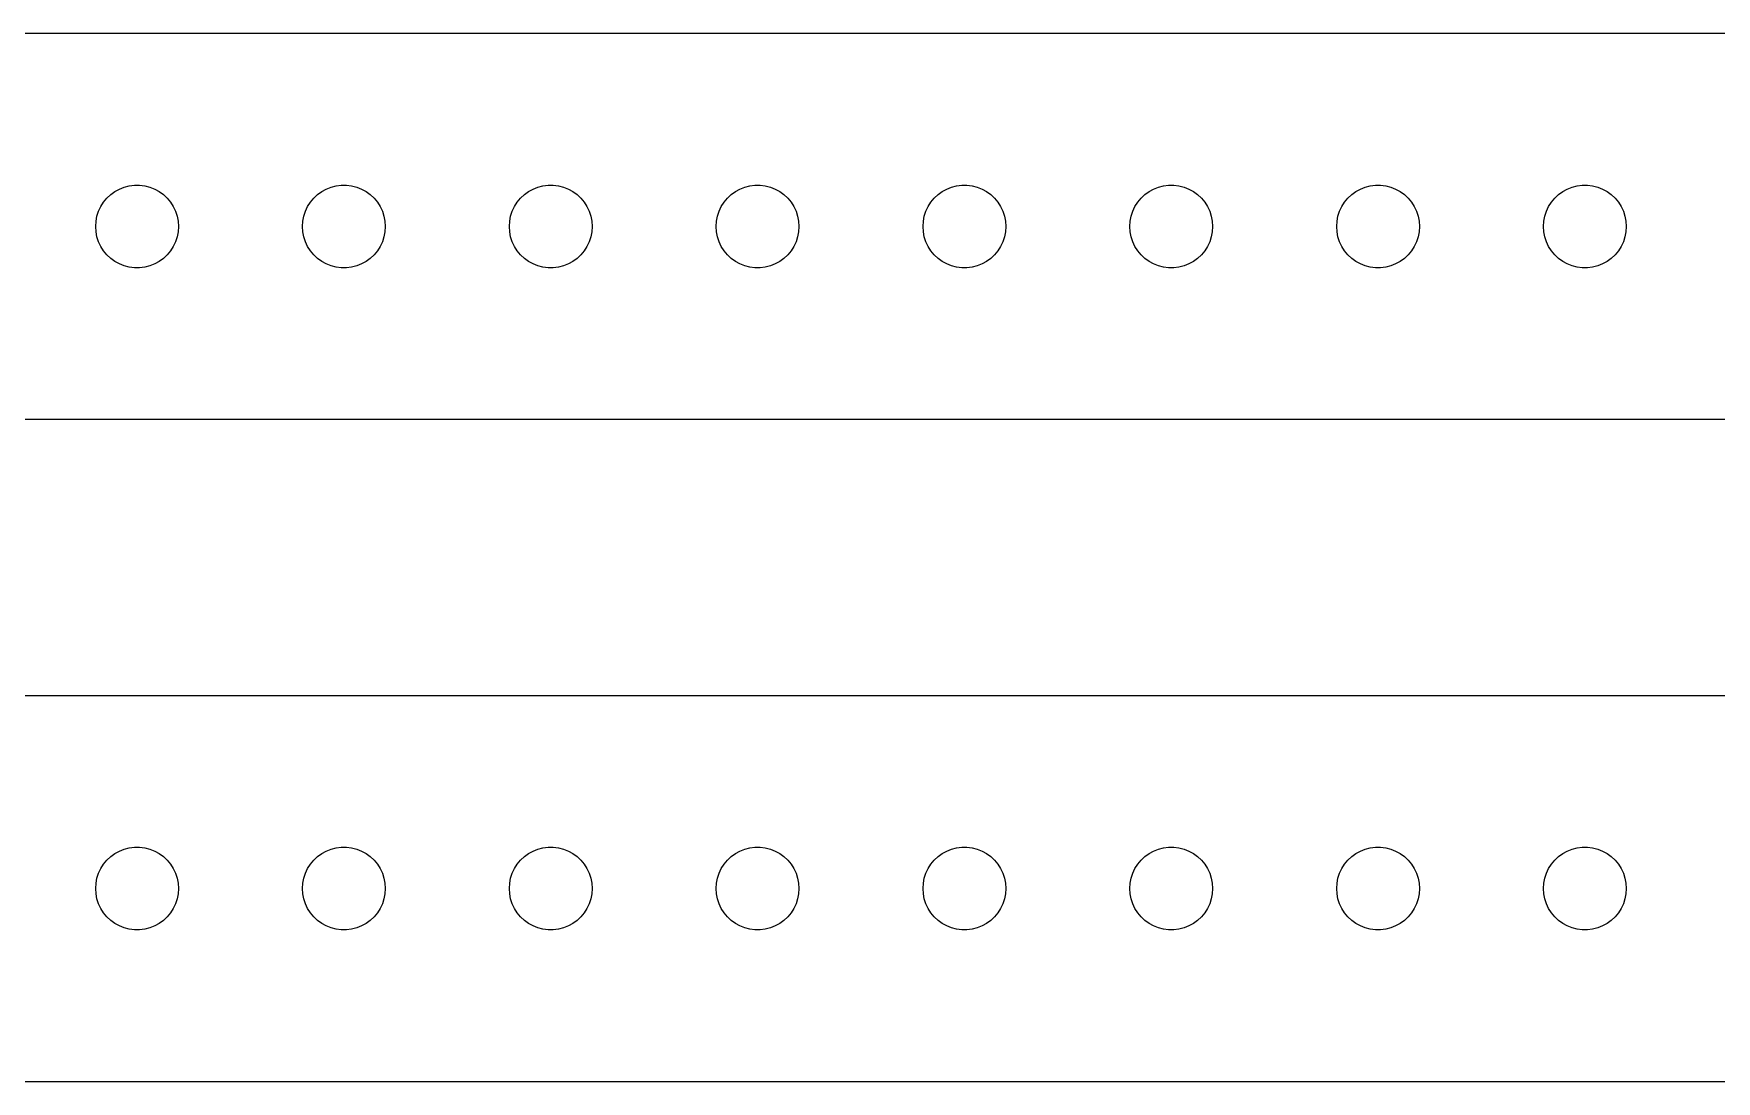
# Model space of a CAD drawing. Header units: metres. Extents: x -240 to 240, y 41 to 79.
# Drawn here: x 116.2 to 177.3, y 41 to 79 of the extents above; entities that cross this region are included whole.
import ezdxf

# ---------------------------------------------------------------- set-up
doc = ezdxf.new("R2010")
doc.units = ezdxf.units.M

msp = doc.modelspace()

# ---------------------------------------------------------------- linework, layer by layer
for p, q in [((234.814, 78.9901), (-234.814, 78.9901)), ((119.044, 73.1558), (119.196, 73.2665)), ((119.196, 73.2665), (119.361, 73.3572)), ((119.361, 73.3572), (119.536, 73.4266)), ((119.536, 73.4266), (119.719, 73.4734)), ((119.719, 73.4734), (119.906, 73.497)), ((119.906, 73.497), (120.094, 73.497)), ((120.094, 73.497), (120.281, 73.4734)), ((120.281, 73.4734), (120.464, 73.4266)), ((120.464, 73.4266), (120.639, 73.3572)), ((120.639, 73.3572), (120.804, 73.2665)), ((120.804, 73.2665), (120.956, 73.1558)), ((126.544, 73.1558), (126.696, 73.2665)), ((126.696, 73.2665), (126.861, 73.3572)), ((126.861, 73.3572), (127.036, 73.4266)), ((127.036, 73.4266), (127.219, 73.4734)), ((127.219, 73.4734), (127.406, 73.497)), ((127.406, 73.497), (127.594, 73.497)), ((127.594, 73.497), (127.781, 73.4734)), ((127.781, 73.4734), (127.964, 73.4266)), ((127.964, 73.4266), (128.139, 73.3572)), ((128.139, 73.3572), (128.304, 73.2665)), ((128.304, 73.2665), (128.456, 73.1558)), ((134.044, 73.1558), (134.196, 73.2665)), ((134.196, 73.2665), (134.361, 73.3572)), ((134.361, 73.3572), (134.536, 73.4266)), ((134.536, 73.4266), (134.719, 73.4734)), ((134.719, 73.4734), (134.906, 73.497)), ((134.906, 73.497), (135.094, 73.497)), ((135.094, 73.497), (135.281, 73.4734)), ((135.281, 73.4734), (135.464, 73.4266)), ((135.464, 73.4266), (135.639, 73.3572)), ((135.639, 73.3572), (135.804, 73.2665)), ((135.804, 73.2665), (135.956, 73.1558)), ((141.544, 73.1558), (141.696, 73.2665)), ((141.696, 73.2665), (141.861, 73.3572)), ((141.861, 73.3572), (142.036, 73.4266)), ((142.036, 73.4266), (142.219, 73.4734)), ((142.219, 73.4734), (142.406, 73.497)), ((142.406, 73.497), (142.594, 73.497)), ((142.594, 73.497), (142.781, 73.4734)), ((142.781, 73.4734), (142.964, 73.4266)), ((142.964, 73.4266), (143.139, 73.3572)), ((143.139, 73.3572), (143.304, 73.2665)), ((143.304, 73.2665), (143.456, 73.1558)), ((149.044, 73.1558), (149.196, 73.2665)), ((149.196, 73.2665), (149.361, 73.3572)), ((149.361, 73.3572), (149.536, 73.4266)), ((149.536, 73.4266), (149.719, 73.4734)), ((149.719, 73.4734), (149.906, 73.497)), ((149.906, 73.497), (150.094, 73.497)), ((150.094, 73.497), (150.281, 73.4734)), ((150.281, 73.4734), (150.464, 73.4266)), ((150.464, 73.4266), (150.639, 73.3572)), ((150.639, 73.3572), (150.804, 73.2665)), ((150.804, 73.2665), (150.956, 73.1558)), ((156.544, 73.1558), (156.696, 73.2665)), ((156.696, 73.2665), (156.861, 73.3572)), ((156.861, 73.3572), (157.036, 73.4266)), ((157.036, 73.4266), (157.219, 73.4734)), ((157.219, 73.4734), (157.406, 73.497)), ((157.406, 73.497), (157.594, 73.497)), ((157.594, 73.497), (157.781, 73.4734)), ((157.781, 73.4734), (157.964, 73.4266)), ((157.964, 73.4266), (158.139, 73.3572)), ((158.139, 73.3572), (158.304, 73.2665)), ((158.304, 73.2665), (158.456, 73.1558)), ((164.044, 73.1558), (164.196, 73.2665)), ((164.196, 73.2665), (164.361, 73.3572)), ((164.361, 73.3572), (164.536, 73.4266)), ((164.536, 73.4266), (164.719, 73.4734)), ((164.719, 73.4734), (164.906, 73.497)), ((164.906, 73.497), (165.094, 73.497)), ((165.094, 73.497), (165.281, 73.4734)), ((165.281, 73.4734), (165.464, 73.4266)), ((165.464, 73.4266), (165.639, 73.3572)), ((165.639, 73.3572), (165.804, 73.2665)), ((165.804, 73.2665), (165.956, 73.1558)), ((171.544, 73.1558), (171.696, 73.2665)), ((171.696, 73.2665), (171.861, 73.3572)), ((171.861, 73.3572), (172.036, 73.4266)), ((172.036, 73.4266), (172.219, 73.4734)), ((172.219, 73.4734), (172.406, 73.497)), ((172.406, 73.497), (172.594, 73.497)), ((172.594, 73.497), (172.781, 73.4734)), ((172.781, 73.4734), (172.964, 73.4266)), ((172.964, 73.4266), (173.139, 73.3572)), ((173.139, 73.3572), (173.304, 73.2665)), ((173.304, 73.2665), (173.456, 73.1558)), ((118.605, 72.5522), (118.686, 72.7226)), ((118.686, 72.7226), (118.786, 72.8817)), ((118.786, 72.8817), (118.907, 73.0268)), ((118.907, 73.0268), (119.044, 73.1558)), ((120.956, 73.1558), (121.093, 73.0268)), ((121.093, 73.0268), (121.214, 72.8817)), ((121.214, 72.8817), (121.314, 72.7226)), ((121.314, 72.7226), (121.395, 72.5522)), ((126.105, 72.5522), (126.186, 72.7226)), ((126.186, 72.7226), (126.286, 72.8817)), ((126.286, 72.8817), (126.407, 73.0268)), ((126.407, 73.0268), (126.544, 73.1558)), ((128.456, 73.1558), (128.593, 73.0268)), ((128.593, 73.0268), (128.714, 72.8817)), ((128.714, 72.8817), (128.814, 72.7226)), ((128.814, 72.7226), (128.895, 72.5522)), ((133.605, 72.5522), (133.686, 72.7226)), ((133.686, 72.7226), (133.786, 72.8817)), ((133.786, 72.8817), (133.907, 73.0268)), ((133.907, 73.0268), (134.044, 73.1558)), ((135.956, 73.1558), (136.093, 73.0268)), ((136.093, 73.0268), (136.214, 72.8817)), ((136.214, 72.8817), (136.314, 72.7226)), ((136.314, 72.7226), (136.395, 72.5522)), ((141.105, 72.5522), (141.186, 72.7226)), ((141.186, 72.7226), (141.286, 72.8817)), ((141.286, 72.8817), (141.407, 73.0268)), ((141.407, 73.0268), (141.544, 73.1558)), ((143.456, 73.1558), (143.593, 73.0268)), ((143.593, 73.0268), (143.714, 72.8817)), ((143.714, 72.8817), (143.814, 72.7226)), ((143.814, 72.7226), (143.895, 72.5522)), ((148.605, 72.5522), (148.686, 72.7226)), ((148.686, 72.7226), (148.786, 72.8817)), ((148.786, 72.8817), (148.907, 73.0268)), ((148.907, 73.0268), (149.044, 73.1558)), ((150.956, 73.1558), (151.093, 73.0268)), ((151.093, 73.0268), (151.214, 72.8817)), ((151.214, 72.8817), (151.314, 72.7226)), ((151.314, 72.7226), (151.395, 72.5522)), ((156.105, 72.5522), (156.186, 72.7226)), ((156.186, 72.7226), (156.286, 72.8817)), ((156.286, 72.8817), (156.407, 73.0268)), ((156.407, 73.0268), (156.544, 73.1558)), ((158.456, 73.1558), (158.593, 73.0268)), ((158.593, 73.0268), (158.714, 72.8817)), ((158.714, 72.8817), (158.814, 72.7226)), ((158.814, 72.7226), (158.895, 72.5522)), ((163.605, 72.5522), (163.686, 72.7226)), ((163.686, 72.7226), (163.786, 72.8817)), ((163.786, 72.8817), (163.907, 73.0268)), ((163.907, 73.0268), (164.044, 73.1558)), ((165.956, 73.1558), (166.093, 73.0268)), ((166.093, 73.0268), (166.214, 72.8817)), ((166.214, 72.8817), (166.314, 72.7226)), ((166.314, 72.7226), (166.395, 72.5522)), ((171.105, 72.5522), (171.186, 72.7226)), ((171.186, 72.7226), (171.286, 72.8817)), ((171.286, 72.8817), (171.407, 73.0268)), ((171.407, 73.0268), (171.544, 73.1558)), ((173.456, 73.1558), (173.593, 73.0268)), ((173.593, 73.0268), (173.714, 72.8817)), ((173.714, 72.8817), (173.814, 72.7226)), ((173.814, 72.7226), (173.895, 72.5522)), ((118.5, 72), (118.512, 72.188)), ((118.512, 72.188), (118.547, 72.373)), ((118.547, 72.373), (118.605, 72.5522)), ((121.395, 72.5522), (121.453, 72.373)), ((121.453, 72.373), (121.488, 72.188)), ((121.488, 72.188), (121.5, 72)), ((126, 72), (126.012, 72.188)), ((126.012, 72.188), (126.047, 72.373)), ((126.047, 72.373), (126.105, 72.5522)), ((128.895, 72.5522), (128.953, 72.373)), ((128.953, 72.373), (128.988, 72.188)), ((128.988, 72.188), (129, 72)), ((133.5, 72), (133.512, 72.188)), ((133.512, 72.188), (133.547, 72.373)), ((133.547, 72.373), (133.605, 72.5522)), ((136.395, 72.5522), (136.453, 72.373)), ((136.453, 72.373), (136.488, 72.188)), ((136.488, 72.188), (136.5, 72)), ((141, 72), (141.012, 72.188)), ((141.012, 72.188), (141.047, 72.373)), ((141.047, 72.373), (141.105, 72.5522)), ((143.895, 72.5522), (143.953, 72.373)), ((143.953, 72.373), (143.988, 72.188)), ((143.988, 72.188), (144, 72)), ((148.5, 72), (148.512, 72.188)), ((148.512, 72.188), (148.547, 72.373)), ((148.547, 72.373), (148.605, 72.5522)), ((151.395, 72.5522), (151.453, 72.373)), ((151.453, 72.373), (151.488, 72.188)), ((151.488, 72.188), (151.5, 72)), ((156, 72), (156.012, 72.188)), ((156.012, 72.188), (156.047, 72.373)), ((156.047, 72.373), (156.105, 72.5522)), ((158.895, 72.5522), (158.953, 72.373)), ((158.953, 72.373), (158.988, 72.188)), ((158.988, 72.188), (159, 72)), ((163.5, 72), (163.512, 72.188)), ((163.512, 72.188), (163.547, 72.373)), ((163.547, 72.373), (163.605, 72.5522)), ((166.395, 72.5522), (166.453, 72.373)), ((166.453, 72.373), (166.488, 72.188)), ((166.488, 72.188), (166.5, 72)), ((171, 72), (171.012, 72.188)), ((171.012, 72.188), (171.047, 72.373)), ((171.047, 72.373), (171.105, 72.5522)), ((173.895, 72.5522), (173.953, 72.373)), ((173.953, 72.373), (173.988, 72.188)), ((173.988, 72.188), (174, 72)), ((118.512, 71.812), (118.5, 72)), ((118.547, 71.627), (118.512, 71.812)), ((118.605, 71.4478), (118.547, 71.627)), ((118.686, 71.2774), (118.605, 71.4478)), ((121.395, 71.4478), (121.314, 71.2774)), ((121.453, 71.627), (121.395, 71.4478)), ((121.488, 71.812), (121.453, 71.627)), ((121.5, 72), (121.488, 71.812)), ((126.012, 71.812), (126, 72)), ((126.047, 71.627), (126.012, 71.812)), ((126.105, 71.4478), (126.047, 71.627)), ((126.186, 71.2774), (126.105, 71.4478)), ((128.895, 71.4478), (128.814, 71.2774)), ((128.953, 71.627), (128.895, 71.4478)), ((128.988, 71.812), (128.953, 71.627)), ((129, 72), (128.988, 71.812)), ((133.512, 71.812), (133.5, 72)), ((133.547, 71.627), (133.512, 71.812)), ((133.605, 71.4478), (133.547, 71.627)), ((133.686, 71.2774), (133.605, 71.4478)), ((136.395, 71.4478), (136.314, 71.2774)), ((136.453, 71.627), (136.395, 71.4478)), ((136.488, 71.812), (136.453, 71.627)), ((136.5, 72), (136.488, 71.812)), ((141.012, 71.812), (141, 72)), ((141.047, 71.627), (141.012, 71.812)), ((141.105, 71.4478), (141.047, 71.627)), ((141.186, 71.2774), (141.105, 71.4478)), ((143.895, 71.4478), (143.814, 71.2774)), ((143.953, 71.627), (143.895, 71.4478)), ((143.988, 71.812), (143.953, 71.627)), ((144, 72), (143.988, 71.812)), ((148.512, 71.812), (148.5, 72)), ((148.547, 71.627), (148.512, 71.812)), ((148.605, 71.4478), (148.547, 71.627)), ((148.686, 71.2774), (148.605, 71.4478)), ((151.395, 71.4478), (151.314, 71.2774)), ((151.453, 71.627), (151.395, 71.4478)), ((151.488, 71.812), (151.453, 71.627)), ((151.5, 72), (151.488, 71.812)), ((156.012, 71.812), (156, 72)), ((156.047, 71.627), (156.012, 71.812)), ((156.105, 71.4478), (156.047, 71.627)), ((156.186, 71.2774), (156.105, 71.4478)), ((158.895, 71.4478), (158.814, 71.2774)), ((158.953, 71.627), (158.895, 71.4478)), ((158.988, 71.812), (158.953, 71.627)), ((159, 72), (158.988, 71.812)), ((163.512, 71.812), (163.5, 72)), ((163.547, 71.627), (163.512, 71.812)), ((163.605, 71.4478), (163.547, 71.627)), ((163.686, 71.2774), (163.605, 71.4478)), ((166.395, 71.4478), (166.314, 71.2774)), ((166.453, 71.627), (166.395, 71.4478)), ((166.488, 71.812), (166.453, 71.627)), ((166.5, 72), (166.488, 71.812)), ((171.012, 71.812), (171, 72)), ((171.047, 71.627), (171.012, 71.812)), ((171.105, 71.4478), (171.047, 71.627)), ((171.186, 71.2774), (171.105, 71.4478)), ((173.895, 71.4478), (173.814, 71.2774)), ((173.953, 71.627), (173.895, 71.4478)), ((173.988, 71.812), (173.953, 71.627)), ((174, 72), (173.988, 71.812)), ((118.786, 71.1183), (118.686, 71.2774)), ((118.907, 70.9732), (118.786, 71.1183)), ((119.044, 70.8442), (118.907, 70.9732)), ((119.196, 70.7335), (119.044, 70.8442)), ((120.956, 70.8442), (120.804, 70.7335)), ((121.093, 70.9732), (120.956, 70.8442)), ((121.214, 71.1183), (121.093, 70.9732)), ((121.314, 71.2774), (121.214, 71.1183)), ((126.286, 71.1183), (126.186, 71.2774)), ((126.407, 70.9732), (126.286, 71.1183)), ((126.544, 70.8442), (126.407, 70.9732)), ((126.696, 70.7335), (126.544, 70.8442)), ((128.456, 70.8442), (128.304, 70.7335)), ((128.593, 70.9732), (128.456, 70.8442)), ((128.714, 71.1183), (128.593, 70.9732)), ((128.814, 71.2774), (128.714, 71.1183)), ((133.786, 71.1183), (133.686, 71.2774)), ((133.907, 70.9732), (133.786, 71.1183)), ((134.044, 70.8442), (133.907, 70.9732)), ((134.196, 70.7335), (134.044, 70.8442)), ((135.956, 70.8442), (135.804, 70.7335)), ((136.093, 70.9732), (135.956, 70.8442)), ((136.214, 71.1183), (136.093, 70.9732)), ((136.314, 71.2774), (136.214, 71.1183)), ((141.286, 71.1183), (141.186, 71.2774)), ((141.407, 70.9732), (141.286, 71.1183)), ((141.544, 70.8442), (141.407, 70.9732)), ((141.696, 70.7335), (141.544, 70.8442)), ((143.456, 70.8442), (143.304, 70.7335)), ((143.593, 70.9732), (143.456, 70.8442)), ((143.714, 71.1183), (143.593, 70.9732)), ((143.814, 71.2774), (143.714, 71.1183)), ((148.786, 71.1183), (148.686, 71.2774)), ((148.907, 70.9732), (148.786, 71.1183)), ((149.044, 70.8442), (148.907, 70.9732)), ((149.196, 70.7335), (149.044, 70.8442)), ((150.956, 70.8442), (150.804, 70.7335)), ((151.093, 70.9732), (150.956, 70.8442)), ((151.214, 71.1183), (151.093, 70.9732)), ((151.314, 71.2774), (151.214, 71.1183)), ((156.286, 71.1183), (156.186, 71.2774)), ((156.407, 70.9732), (156.286, 71.1183)), ((156.544, 70.8442), (156.407, 70.9732)), ((156.696, 70.7335), (156.544, 70.8442)), ((158.456, 70.8442), (158.304, 70.7335)), ((158.593, 70.9732), (158.456, 70.8442)), ((158.714, 71.1183), (158.593, 70.9732)), ((158.814, 71.2774), (158.714, 71.1183)), ((163.786, 71.1183), (163.686, 71.2774)), ((163.907, 70.9732), (163.786, 71.1183)), ((164.044, 70.8442), (163.907, 70.9732)), ((164.196, 70.7335), (164.044, 70.8442)), ((165.956, 70.8442), (165.804, 70.7335)), ((166.093, 70.9732), (165.956, 70.8442)), ((166.214, 71.1183), (166.093, 70.9732)), ((166.314, 71.2774), (166.214, 71.1183)), ((171.286, 71.1183), (171.186, 71.2774)), ((171.407, 70.9732), (171.286, 71.1183)), ((171.544, 70.8442), (171.407, 70.9732)), ((171.696, 70.7335), (171.544, 70.8442)), ((173.456, 70.8442), (173.304, 70.7335)), ((173.593, 70.9732), (173.456, 70.8442)), ((173.714, 71.1183), (173.593, 70.9732)), ((173.814, 71.2774), (173.714, 71.1183)), ((119.361, 70.6428), (119.196, 70.7335)), ((119.536, 70.5734), (119.361, 70.6428)), ((119.719, 70.5266), (119.536, 70.5734)), ((119.906, 70.503), (119.719, 70.5266)), ((120.094, 70.503), (119.906, 70.503)), ((120.281, 70.5266), (120.094, 70.503)), ((120.464, 70.5734), (120.281, 70.5266)), ((120.639, 70.6428), (120.464, 70.5734)), ((120.804, 70.7335), (120.639, 70.6428)), ((126.861, 70.6428), (126.696, 70.7335)), ((127.036, 70.5734), (126.861, 70.6428)), ((127.219, 70.5266), (127.036, 70.5734)), ((127.406, 70.503), (127.219, 70.5266)), ((127.594, 70.503), (127.406, 70.503)), ((127.781, 70.5266), (127.594, 70.503)), ((127.964, 70.5734), (127.781, 70.5266)), ((128.139, 70.6428), (127.964, 70.5734)), ((128.304, 70.7335), (128.139, 70.6428)), ((134.361, 70.6428), (134.196, 70.7335)), ((134.536, 70.5734), (134.361, 70.6428)), ((134.719, 70.5266), (134.536, 70.5734)), ((134.906, 70.503), (134.719, 70.5266)), ((135.094, 70.503), (134.906, 70.503)), ((135.281, 70.5266), (135.094, 70.503)), ((135.464, 70.5734), (135.281, 70.5266)), ((135.639, 70.6428), (135.464, 70.5734)), ((135.804, 70.7335), (135.639, 70.6428)), ((141.861, 70.6428), (141.696, 70.7335)), ((142.036, 70.5734), (141.861, 70.6428)), ((142.219, 70.5266), (142.036, 70.5734)), ((142.406, 70.503), (142.219, 70.5266)), ((142.594, 70.503), (142.406, 70.503)), ((142.781, 70.5266), (142.594, 70.503)), ((142.964, 70.5734), (142.781, 70.5266)), ((143.139, 70.6428), (142.964, 70.5734)), ((143.304, 70.7335), (143.139, 70.6428)), ((149.361, 70.6428), (149.196, 70.7335)), ((149.536, 70.5734), (149.361, 70.6428)), ((149.719, 70.5266), (149.536, 70.5734)), ((149.906, 70.503), (149.719, 70.5266)), ((150.094, 70.503), (149.906, 70.503)), ((150.281, 70.5266), (150.094, 70.503)), ((150.464, 70.5734), (150.281, 70.5266)), ((150.639, 70.6428), (150.464, 70.5734)), ((150.804, 70.7335), (150.639, 70.6428)), ((156.861, 70.6428), (156.696, 70.7335)), ((157.036, 70.5734), (156.861, 70.6428)), ((157.219, 70.5266), (157.036, 70.5734)), ((157.406, 70.503), (157.219, 70.5266)), ((157.594, 70.503), (157.406, 70.503)), ((157.781, 70.5266), (157.594, 70.503)), ((157.964, 70.5734), (157.781, 70.5266)), ((158.139, 70.6428), (157.964, 70.5734)), ((158.304, 70.7335), (158.139, 70.6428)), ((164.361, 70.6428), (164.196, 70.7335)), ((164.536, 70.5734), (164.361, 70.6428)), ((164.719, 70.5266), (164.536, 70.5734)), ((164.906, 70.503), (164.719, 70.5266)), ((165.094, 70.503), (164.906, 70.503)), ((165.281, 70.5266), (165.094, 70.503)), ((165.464, 70.5734), (165.281, 70.5266)), ((165.639, 70.6428), (165.464, 70.5734)), ((165.804, 70.7335), (165.639, 70.6428)), ((171.861, 70.6428), (171.696, 70.7335)), ((172.036, 70.5734), (171.861, 70.6428)), ((172.219, 70.5266), (172.036, 70.5734)), ((172.406, 70.503), (172.219, 70.5266)), ((172.594, 70.503), (172.406, 70.503)), ((172.781, 70.5266), (172.594, 70.503)), ((172.964, 70.5734), (172.781, 70.5266)), ((173.139, 70.6428), (172.964, 70.5734)), ((173.304, 70.7335), (173.139, 70.6428)), ((-234.814, 65.0099), (234.814, 65.0099)), ((234.814, 54.9901), (-234.814, 54.9901)), ((119.361, 49.3572), (119.536, 49.4266)), ((119.536, 49.4266), (119.719, 49.4734)), ((119.719, 49.4734), (119.906, 49.497)), ((119.906, 49.497), (120.094, 49.497)), ((120.094, 49.497), (120.281, 49.4734)), ((120.281, 49.4734), (120.464, 49.4266)), ((120.464, 49.4266), (120.639, 49.3572)), ((126.861, 49.3572), (127.036, 49.4266)), ((127.036, 49.4266), (127.219, 49.4734)), ((127.219, 49.4734), (127.406, 49.497)), ((127.406, 49.497), (127.594, 49.497)), ((127.594, 49.497), (127.781, 49.4734)), ((127.781, 49.4734), (127.964, 49.4266)), ((127.964, 49.4266), (128.139, 49.3572)), ((134.361, 49.3572), (134.536, 49.4266)), ((134.536, 49.4266), (134.719, 49.4734)), ((134.719, 49.4734), (134.906, 49.497)), ((134.906, 49.497), (135.094, 49.497)), ((135.094, 49.497), (135.281, 49.4734)), ((135.281, 49.4734), (135.464, 49.4266)), ((135.464, 49.4266), (135.639, 49.3572)), ((141.861, 49.3572), (142.036, 49.4266)), ((142.036, 49.4266), (142.219, 49.4734)), ((142.219, 49.4734), (142.406, 49.497)), ((142.406, 49.497), (142.594, 49.497)), ((142.594, 49.497), (142.781, 49.4734)), ((142.781, 49.4734), (142.964, 49.4266)), ((142.964, 49.4266), (143.139, 49.3572)), ((149.361, 49.3572), (149.536, 49.4266)), ((149.536, 49.4266), (149.719, 49.4734)), ((149.719, 49.4734), (149.906, 49.497)), ((149.906, 49.497), (150.094, 49.497)), ((150.094, 49.497), (150.281, 49.4734)), ((150.281, 49.4734), (150.464, 49.4266)), ((150.464, 49.4266), (150.639, 49.3572)), ((156.861, 49.3572), (157.036, 49.4266)), ((157.036, 49.4266), (157.219, 49.4734)), ((157.219, 49.4734), (157.406, 49.497)), ((157.406, 49.497), (157.594, 49.497)), ((157.594, 49.497), (157.781, 49.4734)), ((157.781, 49.4734), (157.964, 49.4266)), ((157.964, 49.4266), (158.139, 49.3572)), ((164.361, 49.3572), (164.536, 49.4266)), ((164.536, 49.4266), (164.719, 49.4734)), ((164.719, 49.4734), (164.906, 49.497)), ((164.906, 49.497), (165.094, 49.497)), ((165.094, 49.497), (165.281, 49.4734)), ((165.281, 49.4734), (165.464, 49.4266)), ((165.464, 49.4266), (165.639, 49.3572)), ((171.861, 49.3572), (172.036, 49.4266)), ((172.036, 49.4266), (172.219, 49.4734)), ((172.219, 49.4734), (172.406, 49.497)), ((172.406, 49.497), (172.594, 49.497)), ((172.594, 49.497), (172.781, 49.4734)), ((172.781, 49.4734), (172.964, 49.4266)), ((172.964, 49.4266), (173.139, 49.3572)), ((118.686, 48.7226), (118.786, 48.8817)), ((118.786, 48.8817), (118.907, 49.0268)), ((118.907, 49.0268), (119.044, 49.1558)), ((119.044, 49.1558), (119.196, 49.2665)), ((119.196, 49.2665), (119.361, 49.3572)), ((120.639, 49.3572), (120.804, 49.2665)), ((120.804, 49.2665), (120.956, 49.1558)), ((120.956, 49.1558), (121.093, 49.0268)), ((121.093, 49.0268), (121.214, 48.8817)), ((121.214, 48.8817), (121.314, 48.7226)), ((126.186, 48.7226), (126.286, 48.8817)), ((126.286, 48.8817), (126.407, 49.0268)), ((126.407, 49.0268), (126.544, 49.1558)), ((126.544, 49.1558), (126.696, 49.2665)), ((126.696, 49.2665), (126.861, 49.3572)), ((128.139, 49.3572), (128.304, 49.2665)), ((128.304, 49.2665), (128.456, 49.1558)), ((128.456, 49.1558), (128.593, 49.0268)), ((128.593, 49.0268), (128.714, 48.8817)), ((128.714, 48.8817), (128.814, 48.7226)), ((133.686, 48.7226), (133.786, 48.8817)), ((133.786, 48.8817), (133.907, 49.0268)), ((133.907, 49.0268), (134.044, 49.1558)), ((134.044, 49.1558), (134.196, 49.2665)), ((134.196, 49.2665), (134.361, 49.3572)), ((135.639, 49.3572), (135.804, 49.2665)), ((135.804, 49.2665), (135.956, 49.1558)), ((135.956, 49.1558), (136.093, 49.0268)), ((136.093, 49.0268), (136.214, 48.8817)), ((136.214, 48.8817), (136.314, 48.7226)), ((141.186, 48.7226), (141.286, 48.8817)), ((141.286, 48.8817), (141.407, 49.0268)), ((141.407, 49.0268), (141.544, 49.1558)), ((141.544, 49.1558), (141.696, 49.2665)), ((141.696, 49.2665), (141.861, 49.3572)), ((143.139, 49.3572), (143.304, 49.2665)), ((143.304, 49.2665), (143.456, 49.1558)), ((143.456, 49.1558), (143.593, 49.0268)), ((143.593, 49.0268), (143.714, 48.8817)), ((143.714, 48.8817), (143.814, 48.7226)), ((148.686, 48.7226), (148.786, 48.8817)), ((148.786, 48.8817), (148.907, 49.0268)), ((148.907, 49.0268), (149.044, 49.1558)), ((149.044, 49.1558), (149.196, 49.2665)), ((149.196, 49.2665), (149.361, 49.3572)), ((150.639, 49.3572), (150.804, 49.2665)), ((150.804, 49.2665), (150.956, 49.1558)), ((150.956, 49.1558), (151.093, 49.0268)), ((151.093, 49.0268), (151.214, 48.8817)), ((151.214, 48.8817), (151.314, 48.7226)), ((156.186, 48.7226), (156.286, 48.8817)), ((156.286, 48.8817), (156.407, 49.0268)), ((156.407, 49.0268), (156.544, 49.1558)), ((156.544, 49.1558), (156.696, 49.2665)), ((156.696, 49.2665), (156.861, 49.3572)), ((158.139, 49.3572), (158.304, 49.2665)), ((158.304, 49.2665), (158.456, 49.1558)), ((158.456, 49.1558), (158.593, 49.0268)), ((158.593, 49.0268), (158.714, 48.8817)), ((158.714, 48.8817), (158.814, 48.7226)), ((163.686, 48.7226), (163.786, 48.8817)), ((163.786, 48.8817), (163.907, 49.0268)), ((163.907, 49.0268), (164.044, 49.1558)), ((164.044, 49.1558), (164.196, 49.2665)), ((164.196, 49.2665), (164.361, 49.3572)), ((165.639, 49.3572), (165.804, 49.2665)), ((165.804, 49.2665), (165.956, 49.1558)), ((165.956, 49.1558), (166.093, 49.0268)), ((166.093, 49.0268), (166.214, 48.8817)), ((166.214, 48.8817), (166.314, 48.7226)), ((171.186, 48.7226), (171.286, 48.8817)), ((171.286, 48.8817), (171.407, 49.0268)), ((171.407, 49.0268), (171.544, 49.1558)), ((171.544, 49.1558), (171.696, 49.2665)), ((171.696, 49.2665), (171.861, 49.3572)), ((173.139, 49.3572), (173.304, 49.2665)), ((173.304, 49.2665), (173.456, 49.1558)), ((173.456, 49.1558), (173.593, 49.0268)), ((173.593, 49.0268), (173.714, 48.8817)), ((173.714, 48.8817), (173.814, 48.7226)), ((118.512, 48.188), (118.547, 48.373)), ((118.547, 48.373), (118.605, 48.5522)), ((118.605, 48.5522), (118.686, 48.7226)), ((121.314, 48.7226), (121.395, 48.5522)), ((121.395, 48.5522), (121.453, 48.373)), ((121.453, 48.373), (121.488, 48.188)), ((126.012, 48.188), (126.047, 48.373)), ((126.047, 48.373), (126.105, 48.5522)), ((126.105, 48.5522), (126.186, 48.7226)), ((128.814, 48.7226), (128.895, 48.5522)), ((128.895, 48.5522), (128.953, 48.373)), ((128.953, 48.373), (128.988, 48.188)), ((133.512, 48.188), (133.547, 48.373)), ((133.547, 48.373), (133.605, 48.5522)), ((133.605, 48.5522), (133.686, 48.7226)), ((136.314, 48.7226), (136.395, 48.5522)), ((136.395, 48.5522), (136.453, 48.373)), ((136.453, 48.373), (136.488, 48.188)), ((141.012, 48.188), (141.047, 48.373)), ((141.047, 48.373), (141.105, 48.5522)), ((141.105, 48.5522), (141.186, 48.7226)), ((143.814, 48.7226), (143.895, 48.5522)), ((143.895, 48.5522), (143.953, 48.373)), ((143.953, 48.373), (143.988, 48.188)), ((148.512, 48.188), (148.547, 48.373)), ((148.547, 48.373), (148.605, 48.5522)), ((148.605, 48.5522), (148.686, 48.7226)), ((151.314, 48.7226), (151.395, 48.5522)), ((151.395, 48.5522), (151.453, 48.373)), ((151.453, 48.373), (151.488, 48.188)), ((156.012, 48.188), (156.047, 48.373)), ((156.047, 48.373), (156.105, 48.5522)), ((156.105, 48.5522), (156.186, 48.7226)), ((158.814, 48.7226), (158.895, 48.5522)), ((158.895, 48.5522), (158.953, 48.373)), ((158.953, 48.373), (158.988, 48.188)), ((163.512, 48.188), (163.547, 48.373)), ((163.547, 48.373), (163.605, 48.5522)), ((163.605, 48.5522), (163.686, 48.7226)), ((166.314, 48.7226), (166.395, 48.5522)), ((166.395, 48.5522), (166.453, 48.373)), ((166.453, 48.373), (166.488, 48.188)), ((171.012, 48.188), (171.047, 48.373)), ((171.047, 48.373), (171.105, 48.5522)), ((171.105, 48.5522), (171.186, 48.7226)), ((173.814, 48.7226), (173.895, 48.5522)), ((173.895, 48.5522), (173.953, 48.373)), ((173.953, 48.373), (173.988, 48.188)), ((118.5, 48), (118.512, 48.188)), ((118.512, 47.812), (118.5, 48)), ((118.547, 47.627), (118.512, 47.812)), ((118.605, 47.4478), (118.547, 47.627)), ((121.453, 47.627), (121.395, 47.4478)), ((121.488, 47.812), (121.453, 47.627)), ((121.488, 48.188), (121.5, 48)), ((121.5, 48), (121.488, 47.812)), ((126, 48), (126.012, 48.188)), ((126.012, 47.812), (126, 48)), ((126.047, 47.627), (126.012, 47.812)), ((126.105, 47.4478), (126.047, 47.627)), ((128.953, 47.627), (128.895, 47.4478)), ((128.988, 47.812), (128.953, 47.627)), ((128.988, 48.188), (129, 48)), ((129, 48), (128.988, 47.812)), ((133.5, 48), (133.512, 48.188)), ((133.512, 47.812), (133.5, 48)), ((133.547, 47.627), (133.512, 47.812)), ((133.605, 47.4478), (133.547, 47.627)), ((136.453, 47.627), (136.395, 47.4478)), ((136.488, 47.812), (136.453, 47.627)), ((136.488, 48.188), (136.5, 48)), ((136.5, 48), (136.488, 47.812)), ((141, 48), (141.012, 48.188)), ((141.012, 47.812), (141, 48)), ((141.047, 47.627), (141.012, 47.812)), ((141.105, 47.4478), (141.047, 47.627)), ((143.953, 47.627), (143.895, 47.4478)), ((143.988, 47.812), (143.953, 47.627)), ((143.988, 48.188), (144, 48)), ((144, 48), (143.988, 47.812)), ((148.5, 48), (148.512, 48.188)), ((148.512, 47.812), (148.5, 48)), ((148.547, 47.627), (148.512, 47.812)), ((148.605, 47.4478), (148.547, 47.627)), ((151.453, 47.627), (151.395, 47.4478)), ((151.488, 47.812), (151.453, 47.627)), ((151.488, 48.188), (151.5, 48)), ((151.5, 48), (151.488, 47.812)), ((156, 48), (156.012, 48.188)), ((156.012, 47.812), (156, 48)), ((156.047, 47.627), (156.012, 47.812)), ((156.105, 47.4478), (156.047, 47.627)), ((158.953, 47.627), (158.895, 47.4478)), ((158.988, 47.812), (158.953, 47.627)), ((158.988, 48.188), (159, 48)), ((159, 48), (158.988, 47.812)), ((163.5, 48), (163.512, 48.188)), ((163.512, 47.812), (163.5, 48)), ((163.547, 47.627), (163.512, 47.812)), ((163.605, 47.4478), (163.547, 47.627)), ((166.453, 47.627), (166.395, 47.4478)), ((166.488, 47.812), (166.453, 47.627)), ((166.488, 48.188), (166.5, 48)), ((166.5, 48), (166.488, 47.812)), ((171, 48), (171.012, 48.188)), ((171.012, 47.812), (171, 48)), ((171.047, 47.627), (171.012, 47.812)), ((171.105, 47.4478), (171.047, 47.627)), ((173.953, 47.627), (173.895, 47.4478)), ((173.988, 47.812), (173.953, 47.627)), ((173.988, 48.188), (174, 48)), ((174, 48), (173.988, 47.812)), ((118.686, 47.2774), (118.605, 47.4478)), ((118.786, 47.1183), (118.686, 47.2774)), ((118.907, 46.9732), (118.786, 47.1183)), ((121.214, 47.1183), (121.093, 46.9732)), ((121.314, 47.2774), (121.214, 47.1183)), ((121.395, 47.4478), (121.314, 47.2774)), ((126.186, 47.2774), (126.105, 47.4478)), ((126.286, 47.1183), (126.186, 47.2774)), ((126.407, 46.9732), (126.286, 47.1183)), ((128.714, 47.1183), (128.593, 46.9732)), ((128.814, 47.2774), (128.714, 47.1183)), ((128.895, 47.4478), (128.814, 47.2774)), ((133.686, 47.2774), (133.605, 47.4478)), ((133.786, 47.1183), (133.686, 47.2774)), ((133.907, 46.9732), (133.786, 47.1183)), ((136.214, 47.1183), (136.093, 46.9732)), ((136.314, 47.2774), (136.214, 47.1183)), ((136.395, 47.4478), (136.314, 47.2774)), ((141.186, 47.2774), (141.105, 47.4478)), ((141.286, 47.1183), (141.186, 47.2774)), ((141.407, 46.9732), (141.286, 47.1183)), ((143.714, 47.1183), (143.593, 46.9732)), ((143.814, 47.2774), (143.714, 47.1183)), ((143.895, 47.4478), (143.814, 47.2774)), ((148.686, 47.2774), (148.605, 47.4478)), ((148.786, 47.1183), (148.686, 47.2774)), ((148.907, 46.9732), (148.786, 47.1183)), ((151.214, 47.1183), (151.093, 46.9732)), ((151.314, 47.2774), (151.214, 47.1183)), ((151.395, 47.4478), (151.314, 47.2774)), ((156.186, 47.2774), (156.105, 47.4478)), ((156.286, 47.1183), (156.186, 47.2774)), ((156.407, 46.9732), (156.286, 47.1183)), ((158.714, 47.1183), (158.593, 46.9732)), ((158.814, 47.2774), (158.714, 47.1183)), ((158.895, 47.4478), (158.814, 47.2774)), ((163.686, 47.2774), (163.605, 47.4478)), ((163.786, 47.1183), (163.686, 47.2774)), ((163.907, 46.9732), (163.786, 47.1183)), ((166.214, 47.1183), (166.093, 46.9732)), ((166.314, 47.2774), (166.214, 47.1183)), ((166.395, 47.4478), (166.314, 47.2774)), ((171.186, 47.2774), (171.105, 47.4478)), ((171.286, 47.1183), (171.186, 47.2774)), ((171.407, 46.9732), (171.286, 47.1183)), ((173.714, 47.1183), (173.593, 46.9732)), ((173.814, 47.2774), (173.714, 47.1183)), ((173.895, 47.4478), (173.814, 47.2774)), ((119.044, 46.8442), (118.907, 46.9732)), ((119.196, 46.7335), (119.044, 46.8442)), ((119.361, 46.6428), (119.196, 46.7335)), ((119.536, 46.5734), (119.361, 46.6428)), ((119.719, 46.5266), (119.536, 46.5734)), ((119.906, 46.503), (119.719, 46.5266)), ((120.094, 46.503), (119.906, 46.503)), ((120.281, 46.5266), (120.094, 46.503)), ((120.464, 46.5734), (120.281, 46.5266)), ((120.639, 46.6428), (120.464, 46.5734)), ((120.804, 46.7335), (120.639, 46.6428)), ((120.956, 46.8442), (120.804, 46.7335)), ((121.093, 46.9732), (120.956, 46.8442)), ((126.544, 46.8442), (126.407, 46.9732)), ((126.696, 46.7335), (126.544, 46.8442)), ((126.861, 46.6428), (126.696, 46.7335)), ((127.036, 46.5734), (126.861, 46.6428)), ((127.219, 46.5266), (127.036, 46.5734)), ((127.406, 46.503), (127.219, 46.5266)), ((127.594, 46.503), (127.406, 46.503)), ((127.781, 46.5266), (127.594, 46.503)), ((127.964, 46.5734), (127.781, 46.5266)), ((128.139, 46.6428), (127.964, 46.5734)), ((128.304, 46.7335), (128.139, 46.6428)), ((128.456, 46.8442), (128.304, 46.7335)), ((128.593, 46.9732), (128.456, 46.8442)), ((134.044, 46.8442), (133.907, 46.9732)), ((134.196, 46.7335), (134.044, 46.8442)), ((134.361, 46.6428), (134.196, 46.7335)), ((134.536, 46.5734), (134.361, 46.6428)), ((134.719, 46.5266), (134.536, 46.5734)), ((134.906, 46.503), (134.719, 46.5266)), ((135.094, 46.503), (134.906, 46.503)), ((135.281, 46.5266), (135.094, 46.503)), ((135.464, 46.5734), (135.281, 46.5266)), ((135.639, 46.6428), (135.464, 46.5734)), ((135.804, 46.7335), (135.639, 46.6428)), ((135.956, 46.8442), (135.804, 46.7335)), ((136.093, 46.9732), (135.956, 46.8442)), ((141.544, 46.8442), (141.407, 46.9732)), ((141.696, 46.7335), (141.544, 46.8442)), ((141.861, 46.6428), (141.696, 46.7335)), ((142.036, 46.5734), (141.861, 46.6428)), ((142.219, 46.5266), (142.036, 46.5734)), ((142.406, 46.503), (142.219, 46.5266)), ((142.594, 46.503), (142.406, 46.503)), ((142.781, 46.5266), (142.594, 46.503)), ((142.964, 46.5734), (142.781, 46.5266)), ((143.139, 46.6428), (142.964, 46.5734)), ((143.304, 46.7335), (143.139, 46.6428)), ((143.456, 46.8442), (143.304, 46.7335)), ((143.593, 46.9732), (143.456, 46.8442)), ((149.044, 46.8442), (148.907, 46.9732)), ((149.196, 46.7335), (149.044, 46.8442)), ((149.361, 46.6428), (149.196, 46.7335)), ((149.536, 46.5734), (149.361, 46.6428)), ((149.719, 46.5266), (149.536, 46.5734)), ((149.906, 46.503), (149.719, 46.5266)), ((150.094, 46.503), (149.906, 46.503)), ((150.281, 46.5266), (150.094, 46.503)), ((150.464, 46.5734), (150.281, 46.5266)), ((150.639, 46.6428), (150.464, 46.5734)), ((150.804, 46.7335), (150.639, 46.6428)), ((150.956, 46.8442), (150.804, 46.7335)), ((151.093, 46.9732), (150.956, 46.8442)), ((156.544, 46.8442), (156.407, 46.9732)), ((156.696, 46.7335), (156.544, 46.8442)), ((156.861, 46.6428), (156.696, 46.7335)), ((157.036, 46.5734), (156.861, 46.6428)), ((157.219, 46.5266), (157.036, 46.5734)), ((157.406, 46.503), (157.219, 46.5266)), ((157.594, 46.503), (157.406, 46.503)), ((157.781, 46.5266), (157.594, 46.503)), ((157.964, 46.5734), (157.781, 46.5266)), ((158.139, 46.6428), (157.964, 46.5734)), ((158.304, 46.7335), (158.139, 46.6428)), ((158.456, 46.8442), (158.304, 46.7335)), ((158.593, 46.9732), (158.456, 46.8442)), ((164.044, 46.8442), (163.907, 46.9732)), ((164.196, 46.7335), (164.044, 46.8442)), ((164.361, 46.6428), (164.196, 46.7335)), ((164.536, 46.5734), (164.361, 46.6428)), ((164.719, 46.5266), (164.536, 46.5734)), ((164.906, 46.503), (164.719, 46.5266)), ((165.094, 46.503), (164.906, 46.503)), ((165.281, 46.5266), (165.094, 46.503)), ((165.464, 46.5734), (165.281, 46.5266)), ((165.639, 46.6428), (165.464, 46.5734)), ((165.804, 46.7335), (165.639, 46.6428)), ((165.956, 46.8442), (165.804, 46.7335)), ((166.093, 46.9732), (165.956, 46.8442)), ((171.544, 46.8442), (171.407, 46.9732)), ((171.696, 46.7335), (171.544, 46.8442)), ((171.861, 46.6428), (171.696, 46.7335)), ((172.036, 46.5734), (171.861, 46.6428)), ((172.219, 46.5266), (172.036, 46.5734)), ((172.406, 46.503), (172.219, 46.5266)), ((172.594, 46.503), (172.406, 46.503)), ((172.781, 46.5266), (172.594, 46.503)), ((172.964, 46.5734), (172.781, 46.5266)), ((173.139, 46.6428), (172.964, 46.5734)), ((173.304, 46.7335), (173.139, 46.6428)), ((173.456, 46.8442), (173.304, 46.7335)), ((173.593, 46.9732), (173.456, 46.8442)), ((-234.814, 41.0099), (234.814, 41.0099))]:
    msp.add_line(p, q)

doc.saveas('drawing.dxf')
